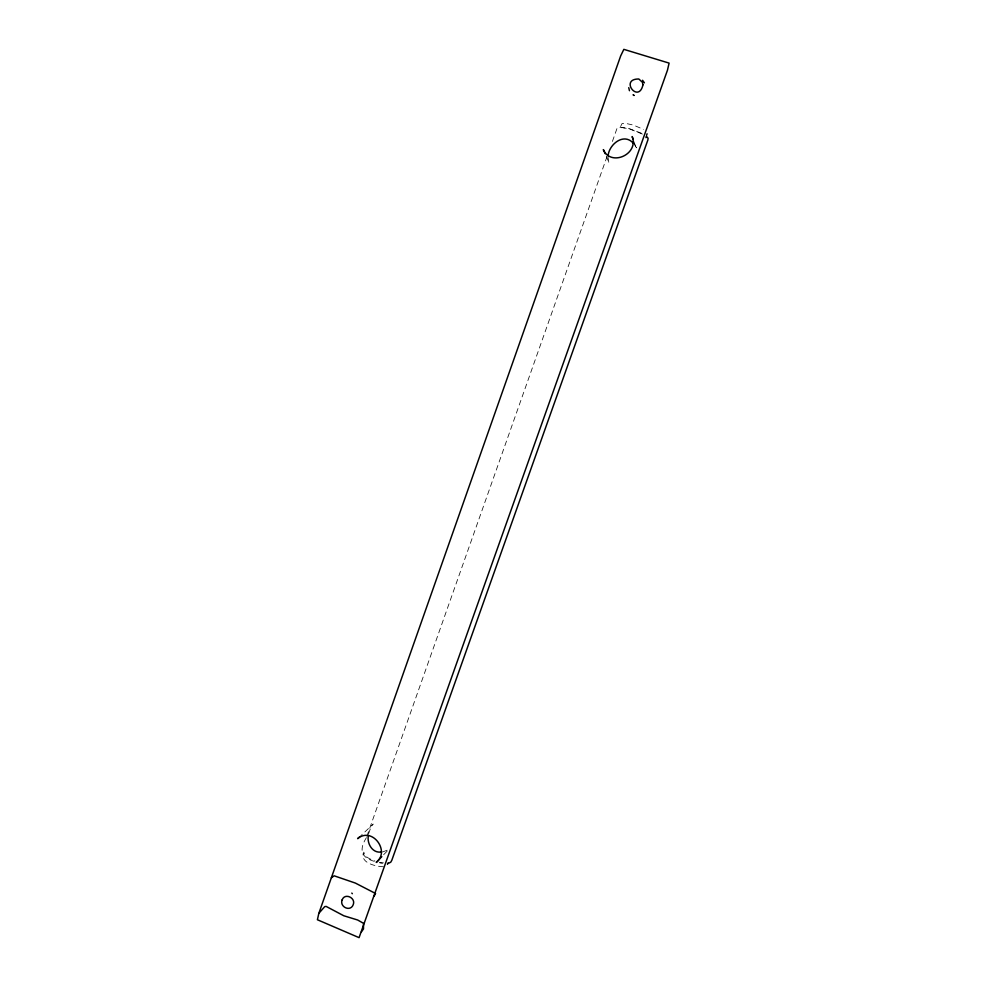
<?xml version="1.0" encoding="UTF-8"?>
<svg xmlns="http://www.w3.org/2000/svg" width="987" height="987" viewBox="0 0 987 987"><rect width="100%" height="100%" fill="white"/><g stroke="black" fill="none" stroke-linecap="round" stroke-linejoin="round"><path stroke-width="0.74" stroke-dasharray="4.93 3.7" d="M608.041 157.352L608.88 163.003L606.302 156.119M368.62 833.682L371.211 826.366L373.16 824.071L360.625 835.977M366.88 836.285L606.832 157.106M612.409 141.449L617.06 128.248L618.652 127.126L628.781 128.446L641.451 133.22M366.399 837.642C358.873 849.782 360.909 857.592 374.813 861.503M383.635 854.717L389.014 849.276M383.19 851.732L387.163 850.214M383.437 866.746C375.825 866.537 359.083 862.798 363.845 852.126C364.437 857.456 370.89 859.208 374.949 861.071M383.412 862.86L379.353 862.317M382.475 863.391L379.872 862.934M642.426 134.084L629.225 128.828L621.995 127.557L619.725 128.31L622.044 123.585L625.314 123.301L633.395 125.09L643.536 129.396M634.185 144.016L636.492 147.828L634.234 144.102M633.913 141.647L635.69 146.483"/><path stroke-width="1.48" d="M368.472 835.187C366.51 843.293 372.568 853.94 381.858 851.867M645.967 137.649L646.053 136.946M608.078 156.143C608.782 144.534 623.698 132.381 633.222 143.127M646.571 135.355L647.077 133.763M318.838 913.333L317.407 919.748L359.071 937.65L667.471 70.188L669.1 63.106L623.846 49.35L620.675 55.914L318.838 913.333L324.76 906.597L326.154 906.424L343.797 915.763L357.664 920.007L363.512 923.326L363.5 928.952L361.427 931.827M387.484 864.341L388.039 862.922M351.791 893.087L352.359 893.704M374.048 896.295L375.553 893.494L355.357 883.069L334.161 875.814L331.348 877.801M381.809 856.63L376.244 862.441C390.63 851.152 372.05 826.353 357.627 838.666L359.663 836.853M388.483 863.317L390.741 862.194L391.79 860.343L647.842 140.08L648.101 138.217L646.46 136.317M642.537 80.255L644.412 82.834M605.216 153.701L603.328 149.617C610.534 166.272 636.763 155.317 632.877 138.649M628.744 87.658L629.459 90.705M342.144 899.873C339.269 906.917 350.508 912.259 353.235 904.647C356.036 897.837 344.747 892.519 342.144 899.873M642.969 84.771C638.663 104.264 619.096 78.837 638.811 78.997L642.414 82.279L642.969 84.771M633.913 95.431L633.284 94.851L633.913 95.431M633.037 139.105L632.173 136.551L633.025 139.167"/></g></svg>
